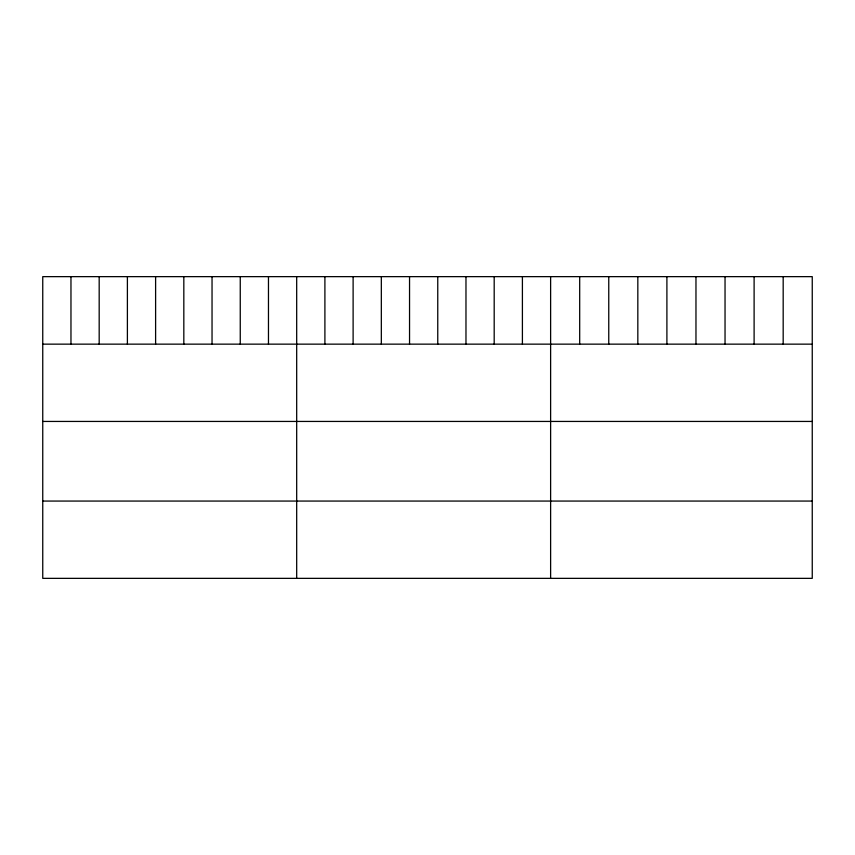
<?xml version="1.0" encoding="UTF-8"?>
<svg xmlns="http://www.w3.org/2000/svg" width="855" height="855" viewBox="0 0 855 855"><rect width="100%" height="100%" fill="white"/><g stroke="black" fill="none" stroke-linecap="round" stroke-linejoin="round"><path stroke-width="1.28" d="M812.25 344.148L812.25 578.354L42.75 578.354L42.75 276.646L812.25 276.646L812.25 344.148L42.75 344.148M42.75 421.44L812.25 421.44M42.75 501.062L812.25 501.062M783.18 276.646L783.18 344.148M754.11 276.646L754.11 344.148M725.04 276.646L725.04 344.148M695.97 276.646L695.97 344.148M666.9 276.646L666.9 344.148M637.83 276.646L637.83 344.148M608.76 276.646L608.76 344.148M579.69 276.646L579.69 344.148M550.62 276.646L550.62 578.354M522.405 276.646L522.405 344.148M494.19 276.646L494.19 344.148M465.975 276.646L465.975 344.148M437.76 276.646L437.76 344.148M409.545 276.646L409.545 344.148M381.33 276.646L381.33 344.148M353.115 276.646L353.115 344.148M324.9 276.646L324.9 344.148M296.685 276.646L296.685 578.354M268.47 276.646L268.47 344.148M240.255 276.646L240.255 344.148M212.04 276.646L212.04 344.148M183.825 276.646L183.825 344.148M155.61 276.646L155.61 344.148M127.395 276.646L127.395 344.148M99.18 276.646L99.18 344.148M70.965 276.646L70.965 344.148"/></g></svg>
